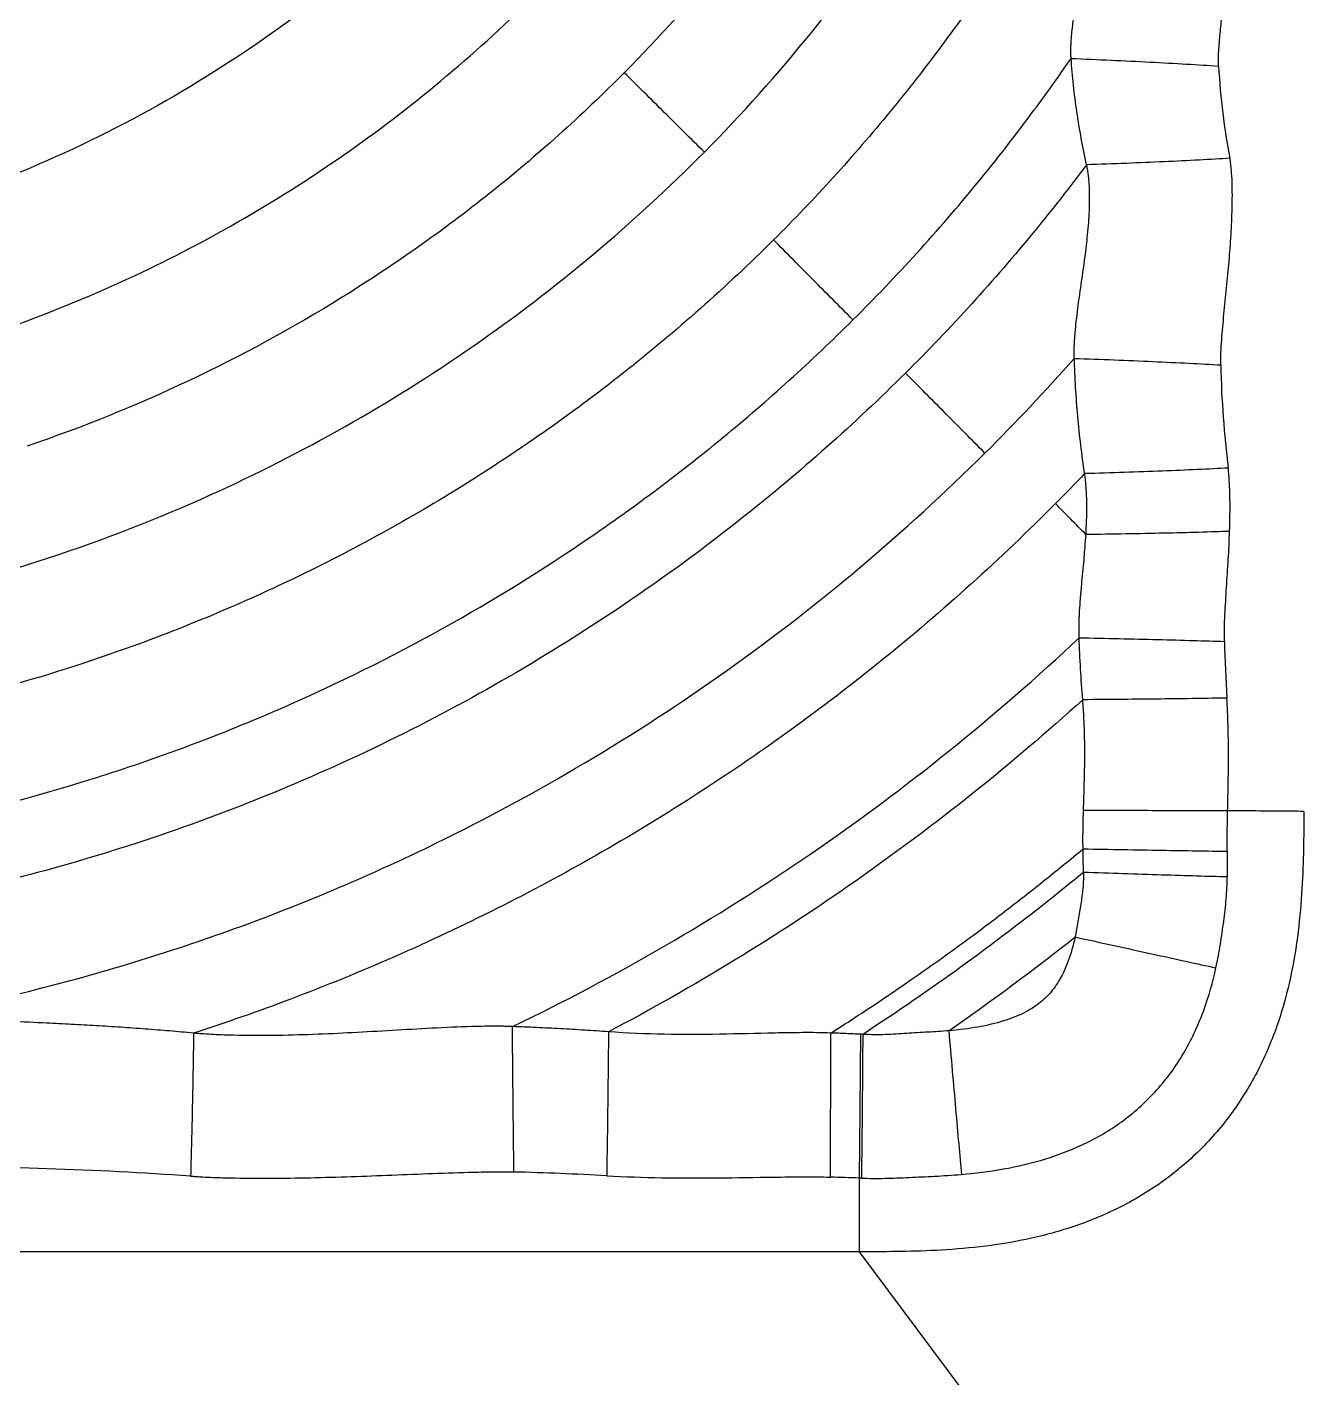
# Model space of a CAD drawing. Extents: x -50 to 28, y -10 to 124.
# Drawn here: x -8.31 to -0.15, y 25.78 to 34.41 of the extents above; entities that cross this region are included whole.
import ezdxf

# ---------------------------------------------------------------- set-up
doc = ezdxf.new("R2010")
doc.units = 0
doc.header["$MEASUREMENT"] = 0
doc.layers.add('GEOMETRY', color=2, linetype='Continuous', lineweight=25)

# ---------------------------------------------------------------- blocks, each defined once
blk = doc.blocks.new('2026 EXCURSION-ENTICE')
at = {"layer": 'GEOMETRY'}
for p, q in [((8.4882, -52.3446), (0.9351, -52.3446)), ((9.5932, -53.8263), (8.4882, -52.3446))]:
    blk.add_line(p, q, dxfattribs=at)
for points, knots in [([(36.859, -38.9849), (36.859, -39.1601), (36.8591, -39.5103), (36.8593, -40.039), (36.8594, -40.5966), (36.8592, -41.3762), (36.8582, -42.3506), (36.8546, -43.9082), (36.8459, -45.8228), (36.8211, -48.9716), (36.7687, -52.8028), (36.6782, -56.6739), (36.5793, -59.6826), (36.498, -61.6773), (36.4198, -63.3015), (36.3532, -64.5225), (36.2863, -65.6052), (36.2128, -66.6603), (36.1256, -67.7452), (36.0353, -68.704), (35.9702, -69.3147), (35.938, -69.6017), (35.9245, -69.72), (35.9134, -69.8153), (35.9044, -69.8922), (35.8957, -69.9652), (35.8668, -70.2043), (35.7959, -70.6027), (35.6624, -71.0661), (35.5275, -71.4268), (35.4124, -71.6919), (35.2839, -71.9507), (35.0948, -72.2862), (34.8262, -72.6867), (34.4561, -73.1312), (34.0419, -73.5351), (33.5881, -73.894), (33.0997, -74.204), (32.5818, -74.4619), (32.1302, -74.6311), (31.7601, -74.7379), (31.5256, -74.7926), (31.3365, -74.829), (31.2181, -74.8487), (31.1227, -74.8626), (31.0568, -74.8714), (30.9851, -74.8801), (30.8422, -74.897), (30.6224, -74.9225), (30.2429, -74.9647), (29.7647, -75.0147), (29.1928, -75.0698), (28.6148, -75.1212), (27.8626, -75.1829), (26.8993, -75.2532), (25.7598, -75.3251), (24.5917, -75.3901), (22.8776, -75.4755), (20.5076, -75.5731), (17.4277, -75.6693), (14.5384, -75.7352), (11.889, -75.7797), (10.0384, -75.8028), (8.5327, -75.8173), (7.4415, -75.826), (6.2733, -75.8332), (4.7452, -75.8399), (3.2084, -75.8437), (1.6666, -75.8458), (0.4924, -75.8466), (-0.6922, -75.8465), (-1.8657, -75.8457), (-3.0039, -75.844), (-3.7508, -75.8421), (-4.1184, -75.8412)], [0, 0, 0, 0, 0.007135, 0.014269, 0.02154, 0.029849, 0.046032, 0.061236, 0.093305, 0.124037, 0.189519, 0.249403, 0.281787, 0.312156, 0.330735, 0.348033, 0.361973, 0.37493, 0.391119, 0.406315, 0.414161, 0.41614, 0.418084, 0.419011, 0.420045, 0.421239, 0.422007, 0.429856, 0.437694, 0.441616, 0.445539, 0.449461, 0.453383, 0.461225, 0.469067, 0.476909, 0.484751, 0.492594, 0.500437, 0.50828, 0.512202, 0.516124, 0.518085, 0.520047, 0.521015, 0.52201, 0.522757, 0.523955, 0.527873, 0.531772, 0.53951, 0.547462, 0.55518, 0.563151, 0.578208, 0.59453, 0.609664, 0.62587, 0.664452, 0.706296, 0.751407, 0.782189, 0.814248, 0.826805, 0.843537, 0.858702, 0.8744, 0.905792, 0.921312, 0.937214, 0.953632, 0.969569, 0.985025, 1, 1, 1, 1]), ([(-4.1178, -75.6249), (-3.9253, -75.6254), (-3.7327, -75.6259), (-3.3474, -75.6268), (-3.1547, -75.6272), (-2.7691, -75.6279), (-2.5763, -75.6282), (-2.1908, -75.6288), (-1.9982, -75.629), (-1.0354, -75.6301), (-0.2652, -75.6303), (0.6975, -75.6301), (0.8901, -75.63), (1.2752, -75.6297), (1.4677, -75.6296), (1.853, -75.6292), (2.0459, -75.629), (2.4322, -75.6284), (2.6255, -75.6281), (3.0115, -75.6274), (3.2041, -75.6271), (3.5891, -75.6262), (3.7817, -75.6258), (4.3593, -75.6243), (4.7442, -75.6231), (5.3224, -75.6209), (5.5151, -75.6201), (5.9002, -75.6184), (6.0927, -75.6175), (6.4777, -75.6154), (6.6703, -75.6143), (6.959, -75.6126), (7.0553, -75.6119), (7.1756, -75.6111), (7.1998, -75.611), (7.2466, -75.6107), (7.2692, -75.6105), (7.3117, -75.6102), (7.3316, -75.6101), (7.3686, -75.6098), (7.3856, -75.6097), (7.4334, -75.6094), (7.4606, -75.6092), (7.5148, -75.6088), (7.542, -75.6086), (7.59, -75.6082), (7.6071, -75.6081), (7.6442, -75.6078), (7.6641, -75.6077), (7.7068, -75.6074), (7.7294, -75.6072), (7.7764, -75.6068), (7.8006, -75.6067), (8.0172, -75.605), (8.2097, -75.6034), (8.7872, -75.5985), (9.1723, -75.5948), (10.3279, -75.5828), (11.0987, -75.5732), (12.6407, -75.5507), (13.4118, -75.5378), (14.9534, -75.5081), (15.7237, -75.4914), (17.2635, -75.4535), (18.033, -75.4324), (19.5719, -75.385), (20.3412, -75.3587), (21.495, -75.3146), (21.8796, -75.2991), (22.6482, -75.2664), (23.032, -75.2492), (23.6077, -75.222), (23.7997, -75.2127), (24.1837, -75.1936), (24.3759, -75.1837), (24.664, -75.1686), (24.7596, -75.1635), (24.9504, -75.1531), (25.0459, -75.1479), (25.2378, -75.1372), (25.3339, -75.1318), (25.5259, -75.1208), (25.6219, -75.1152), (26.4857, -75.064), (27.2529, -75.0129), (28.4019, -74.9222), (28.7847, -74.8896), (29.3583, -74.8365), (29.5494, -74.8181), (29.836, -74.7893), (29.9792, -74.7747), (30.1462, -74.757), (30.2297, -74.7481), (30.2655, -74.7442), (30.2894, -74.7416), (30.3014, -74.7403), (30.325, -74.7377), (30.3361, -74.7365), (30.3529, -74.7347), (30.3643, -74.7334), (30.3762, -74.7321), (30.406, -74.7288), (30.4299, -74.7262), (30.5017, -74.7182), (30.5493, -74.7129), (30.6447, -74.7021), (30.6923, -74.6966), (30.7878, -74.6855), (30.8355, -74.68), (30.8951, -74.6729), (30.9071, -74.6715), (30.9305, -74.6687), (30.942, -74.6674), (30.9652, -74.6646), (30.977, -74.6632), (31.0004, -74.6604), (31.012, -74.6589), (31.0467, -74.6545), (31.0696, -74.6515), (31.1154, -74.6451), (31.1383, -74.6418), (31.2528, -74.6243), (31.3439, -74.6079), (31.6159, -74.5518), (31.7952, -74.5051), (32.1482, -74.3933), (32.3218, -74.3283), (32.831, -74.1068), (33.1553, -73.9238), (33.759, -73.4952), (34.0386, -73.2495), (34.5412, -72.7058), (34.7642, -72.4078), (35.1442, -71.7724), (35.3012, -71.4349), (35.4822, -70.9098), (35.5334, -70.7317), (35.5963, -70.4612), (35.615, -70.3706), (35.6394, -70.2339), (35.6469, -70.1882), (35.6574, -70.1193), (35.6607, -70.0965), (35.6671, -70.0507), (35.6701, -70.0278), (35.6759, -69.9815), (35.6787, -69.9581), (35.6844, -69.9107), (35.6872, -69.8868), (35.6956, -69.8152), (35.7012, -69.7676), (35.7177, -69.6246), (35.7285, -69.5293), (35.7603, -69.2431), (35.7807, -69.0523), (35.8784, -68.0973), (35.944, -67.3315), (36.0296, -66.1816), (36.056, -65.7981), (36.1053, -65.0309), (36.1283, -64.647), (36.1934, -63.4948), (36.2318, -62.7256), (36.3016, -61.1874), (36.3328, -60.4185), (36.3893, -58.88), (36.4145, -58.1107), (36.4599, -56.5735), (36.4801, -55.8054), (36.5162, -54.2697), (36.5321, -53.5018), (36.5603, -51.965), (36.5725, -51.1959), (36.5884, -50.0413), (36.5933, -49.6563), (36.6023, -48.8865), (36.6064, -48.5015), (36.6139, -47.7315), (36.6173, -47.3466), (36.6234, -46.5761), (36.6261, -46.1905), (36.6308, -45.4198), (36.6329, -45.0349), (36.6364, -44.2646), (36.6379, -43.879), (36.6402, -43.1081), (36.6411, -42.7231), (36.6424, -41.953), (36.6427, -41.5679), (36.643, -40.9903), (36.643, -40.7977), (36.6431, -40.5089), (36.6431, -40.4126), (36.643, -40.2682), (36.643, -40.22), (36.643, -40.1479), (36.643, -40.1242), (36.643, -40.0785), (36.643, -40.0566), (36.643, -40.0149), (36.643, -39.9951), (36.643, -39.9572), (36.643, -39.9391), (36.643, -39.886), (36.643, -39.8521), (36.6429, -39.7974), (36.6429, -39.7784), (36.6429, -39.7387), (36.6429, -39.7178), (36.6429, -39.6739), (36.6429, -39.6509), (36.6429, -39.6037), (36.6429, -39.5795), (36.6428, -39.5073), (36.6428, -39.4594), (36.6428, -39.3644), (36.6428, -39.3173), (36.6428, -39.2232), (36.6428, -39.176), (36.6428, -39.081), (36.6427, -39.0331), (36.6427, -38.9849)], [0, 0, 0, 0, 0.007812, 0.007812, 0.015625, 0.015625, 0.023437, 0.023437, 0.03125, 0.03125, 0.0625, 0.0625, 0.070312, 0.070312, 0.078125, 0.078125, 0.085937, 0.085937, 0.09375, 0.09375, 0.101562, 0.101562, 0.109375, 0.109375, 0.125, 0.125, 0.132812, 0.132812, 0.140625, 0.140625, 0.148437, 0.148437, 0.152344, 0.152344, 0.15332, 0.15332, 0.154297, 0.154297, 0.155273, 0.155273, 0.15625, 0.15625, 0.158203, 0.158203, 0.160156, 0.160156, 0.161133, 0.161133, 0.162109, 0.162109, 0.163086, 0.163086, 0.164062, 0.164062, 0.171875, 0.171875, 0.1875, 0.1875, 0.21875, 0.21875, 0.25, 0.25, 0.28125, 0.28125, 0.3125, 0.3125, 0.34375, 0.34375, 0.359375, 0.359375, 0.375, 0.375, 0.382812, 0.382812, 0.390625, 0.390625, 0.394531, 0.394531, 0.398437, 0.398437, 0.402344, 0.402344, 0.40625, 0.40625, 0.4375, 0.4375, 0.453125, 0.453125, 0.460937, 0.460937, 0.464844, 0.466797, 0.467773, 0.468262, 0.468262, 0.46875, 0.46875, 0.469238, 0.469238, 0.469482, 0.469727, 0.469727, 0.470703, 0.470703, 0.472656, 0.472656, 0.474609, 0.474609, 0.476562, 0.476562, 0.477051, 0.477051, 0.477539, 0.477539, 0.478027, 0.478027, 0.478516, 0.478516, 0.479492, 0.479492, 0.480469, 0.480469, 0.484375, 0.484375, 0.492187, 0.492187, 0.5, 0.5, 0.515625, 0.515625, 0.53125, 0.53125, 0.546875, 0.546875, 0.5625, 0.5625, 0.570312, 0.570312, 0.574219, 0.574219, 0.576172, 0.576172, 0.577148, 0.577148, 0.578125, 0.578125, 0.579102, 0.579102, 0.580078, 0.580078, 0.582031, 0.582031, 0.585937, 0.585937, 0.59375, 0.59375, 0.625, 0.625, 0.640625, 0.640625, 0.65625, 0.65625, 0.6875, 0.6875, 0.71875, 0.71875, 0.75, 0.75, 0.78125, 0.78125, 0.8125, 0.8125, 0.84375, 0.84375, 0.859375, 0.859375, 0.875, 0.875, 0.890625, 0.890625, 0.90625, 0.90625, 0.921875, 0.921875, 0.9375, 0.9375, 0.953125, 0.953125, 0.96875, 0.96875, 0.976562, 0.976562, 0.980469, 0.980469, 0.982422, 0.982422, 0.983398, 0.983398, 0.984375, 0.984375, 0.985352, 0.985352, 0.986328, 0.986328, 0.988281, 0.988281, 0.989258, 0.989258, 0.990234, 0.990234, 0.991211, 0.991211, 0.992187, 0.992187, 0.994141, 0.994141, 0.996094, 0.996094, 0.998047, 0.998047, 1, 1, 1, 1]), ([(0, -75.5402), (0.1792, -75.5402), (0.448, -75.5402), (0.7393, -75.5401), (0.8625, -75.54), (0.8961, -75.54), (0.9185, -75.54), (0.9296, -75.54), (0.9525, -75.54), (0.9644, -75.54), (0.9894, -75.54), (1.0026, -75.5399), (1.0433, -75.5399), (1.072, -75.5399), (1.1119, -75.5399), (1.1247, -75.5399), (1.149, -75.5399), (1.1606, -75.5398), (1.1943, -75.5398), (1.2166, -75.5398), (1.2838, -75.5398), (1.3286, -75.5397), (1.463, -75.5396), (1.5525, -75.5395), (1.8211, -75.5393), (2.0001, -75.5391), (2.5378, -75.5383), (2.8965, -75.5377), (3.4341, -75.5366), (3.6135, -75.5362), (3.9727, -75.5353), (4.1525, -75.5349), (4.5118, -75.5338), (4.6913, -75.5332), (5.0498, -75.532), (5.229, -75.5313), (5.5882, -75.5299), (5.7681, -75.5291), (6.1277, -75.5273), (6.3074, -75.5264), (6.666, -75.5244), (6.8452, -75.5233), (7.0469, -75.522), (7.0693, -75.5219), (7.1141, -75.5216), (7.1363, -75.5214), (7.2021, -75.521), (7.2446, -75.5207), (7.3082, -75.5203), (7.3294, -75.5201), (7.3724, -75.5198), (7.3942, -75.5197), (7.4384, -75.5194), (7.4608, -75.5192), (7.5056, -75.5189), (7.8865, -75.5162), (8.2674, -75.5131), (9.3431, -75.5035), (10.0607, -75.4958), (11.4966, -75.4778), (12.215, -75.4674), (13.6516, -75.4435), (14.3698, -75.4299), (15.8054, -75.3994), (16.5228, -75.3824), (17.4189, -75.3587), (17.5982, -75.3538), (17.867, -75.3463), (17.9566, -75.3438), (18.091, -75.3399), (18.1358, -75.3386), (18.2247, -75.336), (18.2689, -75.3347), (18.357, -75.3322), (18.401, -75.3308), (18.4894, -75.3282), (18.5339, -75.3269), (18.6233, -75.3242), (18.6681, -75.3228), (18.7577, -75.3201), (18.9817, -75.3132), (19.2057, -75.3061), (20.1017, -75.2769), (20.8184, -75.2512), (22.2516, -75.1942), (22.9682, -75.1629), (24.0427, -75.1108), (24.4008, -75.0926), (25.1172, -75.0542), (25.4754, -75.034), (26.5497, -74.9695), (27.2658, -74.9214), (28.697, -74.8089), (29.4122, -74.7445), (30.1489, -74.6662), (30.1712, -74.6639), (30.2159, -74.6591), (30.2384, -74.6566), (30.2834, -74.6518), (30.3057, -74.6493), (30.3503, -74.6445), (30.3727, -74.642), (30.4173, -74.6371), (30.4396, -74.6346), (30.4844, -74.6296), (30.507, -74.6271), (30.5522, -74.622), (30.5749, -74.6194), (30.6199, -74.6143), (30.6423, -74.6118), (30.7092, -74.6041), (30.7541, -74.5989), (30.8098, -74.5924), (30.8211, -74.5911), (30.843, -74.5885), (30.8535, -74.5873), (30.8747, -74.5848), (30.8856, -74.5835), (30.9078, -74.5808), (30.919, -74.5795), (30.9413, -74.5769), (30.9525, -74.5756), (30.9694, -74.5735), (30.9751, -74.5728), (30.9863, -74.5715), (30.9917, -74.5708), (31.0025, -74.5695), (31.0079, -74.5688), (31.0192, -74.5673), (31.0249, -74.5666), (31.042, -74.5644), (31.0534, -74.5629), (31.1105, -74.5551), (31.1562, -74.5482), (31.3833, -74.5111), (31.5635, -74.4719), (31.9187, -74.3749), (32.0938, -74.3171), (32.6087, -74.1167), (32.9379, -73.947), (33.5537, -73.5428), (33.8403, -73.3084), (34.3585, -72.7849), (34.5901, -72.4959), (34.988, -71.876), (35.1543, -71.5451), (35.3495, -71.0283), (35.4055, -70.8527), (35.4639, -70.63), (35.475, -70.5853), (35.4961, -70.4956), (35.506, -70.4506), (35.5246, -70.3607), (35.5333, -70.3158), (35.5495, -70.2257), (35.5571, -70.1805), (35.571, -70.0895), (35.5774, -70.0435), (35.5889, -69.9527), (35.5941, -69.908), (35.6099, -69.7744), (35.6203, -69.6851), (35.6355, -69.5513), (35.6405, -69.5067), (35.6505, -69.4173), (35.6555, -69.3724), (35.6701, -69.2385), (35.6797, -69.1493), (35.7644, -68.3456), (35.8284, -67.6302), (35.9122, -66.5566), (35.9381, -66.1986), (35.9867, -65.4821), (36.0093, -65.1241), (36.0521, -64.4078), (36.0722, -64.0494), (36.1104, -63.3324), (36.1286, -62.9738), (36.1631, -62.2567), (36.1796, -61.8983), (36.2031, -61.3607), (36.2107, -61.1816), (36.2219, -60.9129), (36.2255, -60.8233), (36.2328, -60.6445), (36.2364, -60.5551), (36.247, -60.2868), (36.2539, -60.1076), (36.2674, -59.7492), (36.274, -59.5701), (36.2932, -59.0326), (36.3054, -58.6743), (36.3403, -57.5997), (36.3611, -56.8835), (36.4178, -54.7343), (36.4476, -53.3003), (36.4832, -51.1495), (36.4935, -50.4326), (36.5069, -49.3572), (36.5111, -48.9987), (36.5187, -48.2819), (36.5222, -47.9237), (36.5285, -47.2071), (36.5314, -46.8486), (36.5365, -46.1316), (36.5388, -45.7732), (36.5448, -44.6977), (36.5478, -43.9808), (36.5517, -42.5469), (36.5527, -41.8297), (36.5531, -40.9333), (36.5531, -40.754), (36.5531, -40.4852), (36.5531, -40.3956), (36.5531, -40.2611), (36.5531, -40.1939), (36.5531, -40.1155), (36.5531, -40.0819), (36.5531, -40.0595), (36.553, -40.0483), (36.553, -40.026), (36.553, -40.0151), (36.553, -39.9938), (36.553, -39.9835), (36.553, -39.9533), (36.553, -39.9343), (36.553, -39.8962), (36.553, -39.877), (36.553, -39.8462), (36.553, -39.8356), (36.553, -39.8139), (36.553, -39.8028), (36.553, -39.7021), (36.5529, -39.6121), (36.5528, -39.3433), (36.5528, -39.1641), (36.5528, -38.9849)], [0, 0, 0, 0, 0.007812, 0.011719, 0.012695, 0.013184, 0.013184, 0.013672, 0.013672, 0.01416, 0.01416, 0.014648, 0.014648, 0.015625, 0.015625, 0.016113, 0.016113, 0.016602, 0.016602, 0.017578, 0.017578, 0.019531, 0.019531, 0.023437, 0.023437, 0.03125, 0.03125, 0.046875, 0.046875, 0.054687, 0.054687, 0.0625, 0.0625, 0.070312, 0.070312, 0.078125, 0.078125, 0.085937, 0.085937, 0.09375, 0.09375, 0.101562, 0.101562, 0.102539, 0.102539, 0.103516, 0.103516, 0.105469, 0.105469, 0.106445, 0.106445, 0.107422, 0.107422, 0.108398, 0.108398, 0.109375, 0.125, 0.125, 0.15625, 0.15625, 0.1875, 0.1875, 0.21875, 0.21875, 0.25, 0.25, 0.257812, 0.257812, 0.261719, 0.261719, 0.263672, 0.263672, 0.265625, 0.265625, 0.267578, 0.267578, 0.269531, 0.269531, 0.271484, 0.271484, 0.273437, 0.28125, 0.28125, 0.3125, 0.3125, 0.34375, 0.34375, 0.359375, 0.359375, 0.375, 0.375, 0.40625, 0.40625, 0.4375, 0.4375, 0.438477, 0.438477, 0.439453, 0.439453, 0.44043, 0.44043, 0.441406, 0.441406, 0.442383, 0.442383, 0.443359, 0.443359, 0.444336, 0.444336, 0.445312, 0.445312, 0.447266, 0.447266, 0.447754, 0.447754, 0.448242, 0.448242, 0.44873, 0.44873, 0.449219, 0.449219, 0.449707, 0.449707, 0.449951, 0.449951, 0.450195, 0.450195, 0.450439, 0.450439, 0.450684, 0.450684, 0.451172, 0.451172, 0.453125, 0.453125, 0.460937, 0.460937, 0.46875, 0.46875, 0.484375, 0.484375, 0.5, 0.5, 0.515625, 0.515625, 0.53125, 0.53125, 0.539062, 0.539062, 0.541016, 0.541016, 0.542969, 0.542969, 0.544922, 0.544922, 0.546875, 0.546875, 0.548828, 0.548828, 0.550781, 0.550781, 0.554687, 0.554687, 0.556641, 0.556641, 0.558594, 0.558594, 0.5625, 0.5625, 0.59375, 0.59375, 0.609375, 0.609375, 0.625, 0.625, 0.640625, 0.640625, 0.65625, 0.65625, 0.671875, 0.671875, 0.679687, 0.679687, 0.683594, 0.683594, 0.6875, 0.6875, 0.695312, 0.695312, 0.703125, 0.703125, 0.71875, 0.71875, 0.75, 0.75, 0.8125, 0.8125, 0.84375, 0.84375, 0.859375, 0.859375, 0.875, 0.875, 0.890625, 0.890625, 0.90625, 0.90625, 0.9375, 0.9375, 0.96875, 0.96875, 0.976562, 0.976562, 0.980469, 0.980469, 0.982422, 0.983398, 0.983887, 0.983887, 0.984375, 0.984375, 0.984863, 0.984863, 0.985352, 0.985352, 0.986328, 0.986328, 0.987305, 0.987305, 0.987793, 0.987793, 0.988281, 0.988281, 0.992187, 0.992187, 1, 1, 1, 1]), ([(0, -75.3987), (0.2546, -75.3986), (0.7583, -75.3986), (1.5055, -75.3981), (2.2358, -75.3973), (2.9494, -75.3961), (3.6462, -75.3946), (4.4807, -75.3924), (5.4254, -75.3892), (6.8564, -75.3824), (9.4051, -75.3639), (12.9887, -75.3192), (16.5955, -75.2428), (19.4037, -75.1604), (21.1985, -75.0958), (22.6093, -75.0369), (23.6958, -74.9868), (24.764, -74.9324), (25.851, -74.8709), (26.9115, -74.8032), (27.994, -74.7242), (29.052, -74.6347), (29.9445, -74.547), (30.5115, -74.4845), (30.7787, -74.4535), (30.9111, -74.438), (31.0462, -74.4216), (31.2232, -74.395), (31.4433, -74.3531), (31.7915, -74.2678), (32.2175, -74.1271), (32.7083, -73.9058), (33.1733, -73.6344), (33.6073, -73.3159), (34.0055, -72.9536), (34.3637, -72.5517), (34.6778, -72.1145), (34.9445, -71.6469), (35.1247, -71.236), (35.2426, -70.8974), (35.3175, -70.6395), (35.3788, -70.378), (35.4145, -70.1802), (35.4339, -70.0473), (35.4422, -69.9853), (35.4503, -69.9183), (35.4611, -69.8273), (35.4747, -69.7114), (35.4951, -69.5337), (35.5197, -69.313), (35.5761, -68.7886), (35.6544, -67.9854), (35.7444, -66.9138), (35.8228, -65.8309), (35.8899, -64.7694), (35.9503, -63.6952), (36.0045, -62.6262), (36.0543, -61.5398), (36.113, -60.128), (36.1772, -58.3323), (36.2593, -55.5246), (36.335, -51.9217), (36.3793, -48.3521), (36.4003, -45.4277), (36.4092, -43.2772), (36.4116, -41.4711), (36.4116, -40.2241), (36.4113, -39.5149), (36.4113, -39.1642), (36.4112, -38.9849)], [0, 0, 0, 0, 0.011101, 0.021959, 0.032572, 0.042941, 0.053066, 0.062947, 0.079322, 0.094251, 0.125331, 0.190435, 0.250486, 0.282601, 0.312909, 0.328779, 0.344158, 0.360326, 0.375407, 0.391619, 0.406655, 0.422722, 0.437903, 0.445751, 0.447588, 0.449629, 0.451566, 0.453521, 0.457428, 0.461331, 0.46914, 0.47695, 0.484759, 0.492568, 0.500376, 0.508185, 0.515994, 0.523803, 0.531611, 0.535517, 0.539423, 0.543317, 0.547218, 0.548183, 0.549172, 0.549945, 0.551125, 0.553168, 0.555032, 0.55892, 0.562849, 0.578024, 0.5941, 0.609728, 0.625356, 0.640468, 0.65663, 0.672021, 0.68788, 0.71823, 0.75035, 0.810334, 0.87533, 0.905972, 0.937827, 0.969083, 0.984709, 0.992188, 1, 1, 1, 1]), ([(5.7938, -43.6577), (5.557, -43.8954), (5.3055, -44.1185), (4.7771, -44.5321), (4.5002, -44.7226), (4.2126, -44.8954)], [0, 0, 0, 0, 0.5, 0.5, 1, 1, 1, 1]), ([(3.8584, -46.1038), (4.3354, -45.8799), (4.7929, -45.6143), (5.655, -45.0079), (6.0595, -44.667), (6.4315, -44.2937)], [0, 0, 0, 0, 0.5, 0.5, 1, 1, 1, 1]), ([(9.8409, -44.7164), (9.8406, -44.7116), (9.84, -44.7018), (9.8395, -44.6866), (9.8393, -44.6708), (9.8395, -44.6544), (9.84, -44.6372), (9.8408, -44.6194), (9.8425, -44.59), (9.8462, -44.5474), (9.8541, -44.4784), (9.867, -44.3881), (9.8784, -44.3171), (9.8847, -44.2785)], [0, 0, 0, 0, 0.032863, 0.067205, 0.103045, 0.140396, 0.179275, 0.21969, 0.261653, 0.37968, 0.51083, 0.73389, 1, 1, 1, 1]), ([(10.7837, -44.7654), (10.7836, -44.7643), (10.7835, -44.7631), (10.7834, -44.7607), (10.7834, -44.7595), (10.7832, -44.756), (10.7832, -44.7538), (10.783, -44.7471), (10.7829, -44.7426), (10.7827, -44.729), (10.7828, -44.7199), (10.7834, -44.6923), (10.7843, -44.6737), (10.7878, -44.6178), (10.7911, -44.5804), (10.7988, -44.5049), (10.8031, -44.4667), (10.812, -44.3901), (10.8166, -44.3517), (10.8212, -44.3133)], [0, 0, 0, 0, 0.007812, 0.007812, 0.015625, 0.015625, 0.03125, 0.03125, 0.0625, 0.0625, 0.125, 0.125, 0.25, 0.25, 0.5, 0.5, 0.75, 0.75, 1, 1, 1, 1]), ([(9.9402, -45.3959), (9.9155, -45.2849), (9.8946, -45.1723), (9.8614, -44.9453), (9.8491, -44.8309), (9.8409, -44.7164)], [0, 0, 0, 0, 0.5, 0.5, 1, 1, 1, 1]), ([(9.841, -44.7164), (9.9262, -44.7198), (10.0118, -44.7235), (10.1806, -44.7313), (10.2639, -44.7353), (10.4249, -44.7437), (10.5027, -44.748), (10.65, -44.7567), (10.7195, -44.761), (10.7836, -44.7654)], [0, 0, 0, 0, 0.25, 0.25, 0.5, 0.5, 0.75, 0.75, 1, 1, 1, 1]), ([(6.9849, -44.8078), (6.7139, -45.0813), (6.4267, -45.3389), (5.8242, -45.8186), (5.5089, -46.0407), (5.1816, -46.2436)], [0, 0, 0, 0, 0.5, 0.5, 1, 1, 1, 1]), ([(7.4968, -45.3152), (7.454, -45.2728), (7.4113, -45.2304), (7.3259, -45.1458), (7.2832, -45.1035), (7.1979, -45.0189), (7.1552, -44.9766), (7.0701, -44.8922), (7.0276, -44.8501), (6.9849, -44.8078)], [0, 0, 0, 0, 0.25, 0.25, 0.5, 0.5, 0.75, 0.75, 1, 1, 1, 1]), ([(10.7836, -44.7654), (10.7892, -44.8679), (10.798, -44.9686), (10.8222, -45.1651), (10.8376, -45.2609), (10.8556, -45.3545)], [0, 0, 0, 0, 0.5, 0.5, 1, 1, 1, 1]), ([(4.2126, -44.8954), (3.9355, -45.0619), (3.6486, -45.2119), (3.0591, -45.477), (2.7565, -45.592), (2.4481, -45.6888)], [0, 0, 0, 0, 0.5, 0.5, 1, 1, 1, 1]), ([(4.3394, -47.5067), (4.9266, -47.2419), (5.4895, -46.9232), (6.5479, -46.1886), (7.0434, -45.7727), (7.4968, -45.3152)], [0, 0, 0, 0, 0.5, 0.5, 1, 1, 1, 1]), ([(9.8611, -46.6335), (9.8609, -46.6274), (9.8606, -46.615), (9.8605, -46.5961), (9.8608, -46.5766), (9.8613, -46.5564), (9.8622, -46.5355), (9.8634, -46.5139), (9.865, -46.4917), (9.8682, -46.4522), (9.8743, -46.3927), (9.8836, -46.3178), (9.8944, -46.2397), (9.9053, -46.1641), (9.9164, -46.0867), (9.9271, -46.0094), (9.9366, -45.9347), (9.9452, -45.8583), (9.952, -45.7857), (9.9573, -45.7084), (9.96, -45.6333), (9.9595, -45.5697), (9.9572, -45.5218), (9.9545, -45.4874), (9.9508, -45.4551), (9.9462, -45.4247), (9.9422, -45.4053), (9.9403, -45.3959)], [0, 0, 0, 0, 0.01465, 0.029833, 0.045553, 0.061813, 0.078618, 0.095969, 0.11387, 0.132322, 0.191286, 0.258043, 0.314332, 0.381208, 0.442129, 0.502768, 0.569193, 0.623684, 0.687843, 0.745079, 0.8104, 0.868955, 0.898295, 0.926037, 0.95221, 0.976851, 1, 1, 1, 1]), ([(10.8557, -45.3545), (10.7951, -45.3584), (10.729, -45.3624), (10.5881, -45.37), (10.5132, -45.3737), (10.3571, -45.3808), (10.276, -45.3841), (10.1101, -45.3904), (10.0253, -45.3933), (9.9402, -45.3959)], [0, 0, 0, 0, 0.25, 0.25, 0.5, 0.5, 0.75, 0.75, 1, 1, 1, 1]), ([(10.7977, -46.676), (10.7977, -46.6744), (10.7976, -46.6726), (10.7976, -46.669), (10.7976, -46.6671), (10.7975, -46.6622), (10.7975, -46.659), (10.7975, -46.6492), (10.7975, -46.6427), (10.7978, -46.6229), (10.7982, -46.6097), (10.7998, -46.5696), (10.8015, -46.5425), (10.8074, -46.4609), (10.8126, -46.406), (10.8235, -46.295), (10.8293, -46.239), (10.8404, -46.1266), (10.8458, -46.0702), (10.8554, -45.9572), (10.8597, -45.9005), (10.8665, -45.7874), (10.8691, -45.7309), (10.8718, -45.6188), (10.872, -45.5631), (10.8692, -45.4819), (10.8678, -45.4551), (10.8644, -45.4162), (10.863, -45.4034), (10.8598, -45.3784), (10.8579, -45.3663), (10.8557, -45.3545)], [0, 0, 0, 0, 0.003906, 0.003906, 0.007812, 0.007812, 0.015625, 0.015625, 0.03125, 0.03125, 0.0625, 0.0625, 0.125, 0.125, 0.25, 0.25, 0.375, 0.375, 0.5, 0.5, 0.625, 0.625, 0.75, 0.75, 0.875, 0.875, 0.9375, 0.9375, 0.96875, 0.96875, 1, 1, 1, 1]), ([(7.939, -45.8765), (7.6359, -46.1776), (7.3157, -46.4615), (6.645, -46.991), (6.2946, -47.2366), (5.9314, -47.4616)], [0, 0, 0, 0, 0.5, 0.5, 1, 1, 1, 1]), ([(8.4469, -46.3878), (8.4045, -46.3451), (8.3621, -46.3024), (8.2774, -46.2171), (8.235, -46.1745), (8.1504, -46.0893), (8.1081, -46.0467), (8.0236, -45.9616), (7.9813, -45.9191), (7.939, -45.8765)], [0, 0, 0, 0, 0.25, 0.25, 0.5, 0.5, 0.75, 0.75, 1, 1, 1, 1]), ([(0, -46.9644), (0.3321, -46.9644), (0.6642, -46.9462), (1.3244, -46.8734), (1.6525, -46.819), (2.3007, -46.6744), (2.6209, -46.5843), (3.2494, -46.3696), (3.5577, -46.2449), (3.8584, -46.1038)], [0, 0, 0, 0, 0.25, 0.25, 0.5, 0.5, 0.75, 0.75, 1, 1, 1, 1]), ([(5.1816, -46.2436), (4.8654, -46.4396), (4.5381, -46.6176), (3.8653, -46.9355), (3.52, -47.0754), (3.1678, -47.1952)], [0, 0, 0, 0, 0.5, 0.5, 1, 1, 1, 1]), ([(4.7505, -48.8886), (5.4374, -48.5921), (6.0964, -48.231), (7.026, -47.6022), (7.326, -47.378), (7.9038, -46.9026), (8.1815, -46.6514), (8.4469, -46.3878)], [0, 0, 0, 0, 0.5, 0.5, 0.75, 0.75, 1, 1, 1, 1]), ([(9.861, -46.6336), (9.9464, -46.6366), (10.032, -46.6398), (10.2005, -46.6465), (10.2834, -46.65), (10.4435, -46.6573), (10.5206, -46.661), (10.6663, -46.6685), (10.7348, -46.6722), (10.7977, -46.676)], [0, 0, 0, 0, 0.25, 0.25, 0.5, 0.5, 0.75, 0.75, 1, 1, 1, 1]), ([(9.9274, -47.3704), (9.9095, -47.2491), (9.8949, -47.1268), (9.8728, -46.8808), (9.8653, -46.7572), (9.8611, -46.6335)], [0, 0, 0, 0, 0.5, 0.5, 1, 1, 1, 1]), ([(10.7977, -46.676), (10.8, -46.7886), (10.8051, -46.8999), (10.8209, -47.1196), (10.8316, -47.2279), (10.8448, -47.3347)], [0, 0, 0, 0, 0.5, 0.5, 1, 1, 1, 1]), ([(8.7822, -46.728), (8.4553, -47.0526), (8.1104, -47.3591), (7.3888, -47.9321), (7.0121, -48.1985), (6.6218, -48.4433)], [0, 0, 0, 0, 0.5, 0.5, 1, 1, 1, 1]), ([(9.2901, -47.2394), (9.2477, -47.1967), (9.2053, -47.1541), (9.1207, -47.0688), (9.0783, -47.0262), (8.9937, -46.9409), (8.9514, -46.8983), (8.8668, -46.8132), (8.8245, -46.7706), (8.7822, -46.728)], [0, 0, 0, 0, 0.25, 0.25, 0.5, 0.5, 0.75, 0.75, 1, 1, 1, 1]), ([(5.7816, -49.7333), (6.4293, -49.4173), (7.0509, -49.048), (8.2257, -48.213), (8.7787, -47.7472), (9.2901, -47.2394)], [0, 0, 0, 0, 0.5, 0.5, 1, 1, 1, 1]), ([(10.8448, -47.3347), (10.7844, -47.3382), (10.7184, -47.3416), (10.5772, -47.3482), (10.5021, -47.3514), (10.3455, -47.3575), (10.2641, -47.3604), (10.0976, -47.3658), (10.0126, -47.3682), (9.9274, -47.3704)], [0, 0, 0, 0, 0.25, 0.25, 0.5, 0.5, 0.75, 0.75, 1, 1, 1, 1]), ([(9.9357, -47.7602), (9.9358, -47.7598), (9.9358, -47.7588), (9.936, -47.7568), (9.9362, -47.7534), (9.9366, -47.7465), (9.9373, -47.7328), (9.9387, -47.7052), (9.9403, -47.6651), (9.9414, -47.6174), (9.9415, -47.5708), (9.9407, -47.5266), (9.9388, -47.4846), (9.936, -47.4447), (9.9324, -47.4068), (9.929, -47.3823), (9.9274, -47.3704)], [0, 0, 0, 0, 0.00377, 0.00754, 0.015083, 0.030171, 0.060364, 0.120824, 0.242116, 0.368352, 0.487174, 0.600071, 0.707726, 0.81021, 0.907605, 1, 1, 1, 1]), ([(10.8538, -47.7397), (10.8562, -47.6697), (10.8573, -47.5999), (10.8558, -47.4974), (10.8547, -47.4636), (10.8512, -47.3976), (10.8486, -47.3653), (10.8448, -47.3347)], [0, 0, 0, 0, 0.5, 0.5, 0.75, 0.75, 1, 1, 1, 1]), ([(5.9314, -47.4616), (5.58, -47.6792), (5.2167, -47.8774), (4.4705, -48.2328), (4.0876, -48.3899), (3.6973, -48.5256)], [0, 0, 0, 0, 0.5, 0.5, 1, 1, 1, 1]), ([(0.0329, -48.44), (0.4028, -48.4388), (0.7727, -48.4182), (1.5082, -48.3383), (1.8739, -48.279), (2.5969, -48.1223), (2.9544, -48.0249), (3.657, -47.7932), (4.0022, -47.6588), (4.3394, -47.5067)], [0, 0, 0, 0, 0.25, 0.25, 0.5, 0.5, 0.75, 0.75, 1, 1, 1, 1]), ([(9.7409, -47.5621), (9.3904, -47.915), (9.0207, -48.2487), (8.2473, -48.8742), (7.8436, -49.1659), (7.4252, -49.4348)], [0, 0, 0, 0, 0.5, 0.5, 1, 1, 1, 1]), ([(9.9357, -47.7602), (9.9033, -47.7272), (9.8708, -47.6942), (9.8058, -47.6282), (9.7734, -47.5952), (9.7409, -47.5621)], [0, 0, 0, 0, 0.5, 0.5, 1, 1, 1, 1]), ([(10.8538, -47.7397), (10.7939, -47.7418), (10.7281, -47.7439), (10.5871, -47.7478), (10.512, -47.7497), (10.3551, -47.7532), (10.2734, -47.7548), (10.1064, -47.7578), (10.0212, -47.7591), (9.9357, -47.7602)], [0, 0, 0, 0, 0.25, 0.25, 0.5, 0.5, 0.75, 0.75, 1, 1, 1, 1]), ([(10.8209, -48.4429), (10.8202, -48.4155), (10.8204, -48.3875), (10.8217, -48.3308), (10.8228, -48.3021), (10.8269, -48.2154), (10.8307, -48.1568), (10.8383, -48.0387), (10.8422, -47.9791), (10.849, -47.8595), (10.8519, -47.7995), (10.8538, -47.7397)], [0, 0, 0, 0, 0.125, 0.125, 0.25, 0.25, 0.5, 0.5, 0.75, 0.75, 1, 1, 1, 1]), ([(9.8924, -48.4198), (9.8922, -48.4124), (9.8917, -48.3973), (9.8916, -48.3743), (9.8917, -48.3505), (9.8922, -48.3258), (9.893, -48.3002), (9.8941, -48.2738), (9.8964, -48.2305), (9.901, -48.1665), (9.9082, -48.0846), (9.916, -48.0012), (9.923, -47.9265), (9.9286, -47.861), (9.9327, -47.8075), (9.9348, -47.775), (9.9357, -47.7602)], [0, 0, 0, 0, 0.033514, 0.068304, 0.104377, 0.141739, 0.180396, 0.220351, 0.261607, 0.377035, 0.5117, 0.634639, 0.756772, 0.852037, 0.933092, 1, 1, 1, 1]), ([(6.6218, -48.4433), (6.1289, -48.7524), (5.6144, -49.0269), (4.552, -49.5015), (4.0042, -49.7015), (2.886, -50.0231), (2.3157, -50.1447), (1.1635, -50.3071), (0.5818, -50.3479), (0, -50.3479)], [0, 0, 0, 0, 0.25, 0.25, 0.5, 0.5, 0.75, 0.75, 1, 1, 1, 1]), ([(6.2705, -50.9051), (6.9327, -50.5862), (7.5705, -50.2167), (8.7825, -49.3851), (9.3567, -48.9229), (9.8924, -48.4198)], [0, 0, 0, 0, 0.5, 0.5, 1, 1, 1, 1]), ([(9.8924, -48.4198), (9.9779, -48.4215), (10.0634, -48.4233), (10.2315, -48.4271), (10.314, -48.429), (10.4728, -48.433), (10.549, -48.435), (10.6924, -48.439), (10.7596, -48.4409), (10.8209, -48.4429)], [0, 0, 0, 0, 0.25, 0.25, 0.5, 0.5, 0.75, 0.75, 1, 1, 1, 1]), ([(3.6973, -48.5256), (3.1042, -48.7316), (2.4939, -48.888), (1.2557, -49.097), (0.6278, -49.1496), (0, -49.1496)], [0, 0, 0, 0, 0.5, 0.5, 1, 1, 1, 1]), ([(9.9153, -48.8158), (9.4573, -49.2313), (8.9731, -49.6179), (7.9601, -50.3275), (7.4312, -50.6504), (6.8842, -50.9388)], [0, 0, 0, 0, 0.5, 0.5, 1, 1, 1, 1]), ([(9.9201, -49.5237), (9.9205, -49.5101), (9.9214, -49.481), (9.9233, -49.4228), (9.9264, -49.3201), (9.9288, -49.2025), (9.9281, -49.0854), (9.9262, -49.0059), (9.9232, -48.9367), (9.9198, -48.876), (9.9167, -48.8358), (9.9152, -48.8158)], [0, 0, 0, 0, 0.057396, 0.123538, 0.246508, 0.492712, 0.62152, 0.742588, 0.829207, 0.915005, 1, 1, 1, 1]), ([(10.8365, -48.8049), (10.7761, -48.8061), (10.7099, -48.8073), (10.5682, -48.8094), (10.4927, -48.8104), (10.3353, -48.8122), (10.2533, -48.8131), (10.0861, -48.8145), (10.0007, -48.8151), (9.9153, -48.8157)], [0, 0, 0, 0, 0.25, 0.25, 0.5, 0.5, 0.75, 0.75, 1, 1, 1, 1]), ([(10.8415, -49.5256), (10.8428, -49.4646), (10.8442, -49.4032), (10.8463, -49.2806), (10.8469, -49.2193), (10.8468, -49.0978), (10.846, -49.0376), (10.8435, -48.9488), (10.8425, -48.9195), (10.8399, -48.8616), (10.8383, -48.8331), (10.8365, -48.8049)], [0, 0, 0, 0, 0.25, 0.25, 0.5, 0.5, 0.75, 0.75, 0.875, 0.875, 1, 1, 1, 1]), ([(0, -49.8703), (0.407, -49.8703), (0.8141, -49.8495), (1.624, -49.7667), (2.0268, -49.7047), (2.8241, -49.5399), (3.2185, -49.4372), (3.9948, -49.1922), (4.3768, -49.05), (4.7505, -48.8886)], [0, 0, 0, 0, 0.25, 0.25, 0.5, 0.5, 0.75, 0.75, 1, 1, 1, 1]), ([(7.4252, -49.4348), (7.0201, -49.6952), (6.6013, -49.9343), (5.7408, -50.3672), (5.2992, -50.561), (4.8486, -50.7311)], [0, 0, 0, 0, 0.5, 0.5, 1, 1, 1, 1]), ([(11.3293, -49.5295), (11.3293, -49.5306), (11.3293, -49.5318), (11.3293, -49.5345), (11.3293, -49.5359), (11.3292, -49.5389), (11.3292, -49.5404), (11.3292, -49.5431), (11.3292, -49.5444), (11.3292, -49.5503), (11.3291, -49.5549), (11.329, -49.5691), (11.3289, -49.5786), (11.3286, -49.6072), (11.3284, -49.6265), (11.3277, -49.6851), (11.3271, -49.7251), (11.3244, -49.8478), (11.3215, -49.9333), (11.311, -50.1114), (11.3033, -50.2039), (11.2799, -50.3943), (11.2641, -50.4924), (11.2212, -50.6907), (11.194, -50.791), (11.1257, -50.9895), (11.0847, -51.0875), (10.9881, -51.2768), (10.9326, -51.3679), (10.8078, -51.5399), (10.7385, -51.6207), (10.5876, -51.77), (10.506, -51.8384), (10.3325, -51.9616), (10.2407, -52.0163), (10.0502, -52.1113), (9.9515, -52.1517), (9.7519, -52.2185), (9.651, -52.245), (9.4517, -52.2867), (9.3533, -52.3018), (9.162, -52.3238), (9.0692, -52.3308), (8.8906, -52.3401), (8.8048, -52.3423), (8.6409, -52.3446), (8.5627, -52.3446), (8.4882, -52.3446)], [0, 0, 0, 0, 0.000977, 0.000977, 0.001953, 0.001953, 0.00293, 0.00293, 0.003906, 0.003906, 0.007812, 0.007812, 0.015625, 0.015625, 0.03125, 0.03125, 0.0625, 0.0625, 0.125, 0.125, 0.1875, 0.1875, 0.25, 0.25, 0.3125, 0.3125, 0.375, 0.375, 0.4375, 0.4375, 0.5, 0.5, 0.5625, 0.5625, 0.625, 0.625, 0.6875, 0.6875, 0.75, 0.75, 0.8125, 0.8125, 0.875, 0.875, 0.9375, 0.9375, 1, 1, 1, 1]), ([(9.9174, -49.7689), (9.9172, -49.7593), (9.9169, -49.7397), (9.9168, -49.7095), (9.9169, -49.6778), (9.9174, -49.6369), (9.9184, -49.5854), (9.9195, -49.5449), (9.9201, -49.5237)], [0, 0, 0, 0, 0.116898, 0.239973, 0.369227, 0.504656, 0.74027, 1, 1, 1, 1]), ([(10.8415, -49.5256), (10.7816, -49.5256), (10.7156, -49.5256), (10.5741, -49.5255), (10.4986, -49.5253), (10.3409, -49.525), (10.2588, -49.5248), (10.0912, -49.5243), (10.0057, -49.524), (9.9201, -49.5237)], [0, 0, 0, 0, 0.25, 0.25, 0.5, 0.5, 0.75, 0.75, 1, 1, 1, 1]), ([(10.8387, -49.7844), (10.8387, -49.7831), (10.8387, -49.7816), (10.8387, -49.7785), (10.8386, -49.777), (10.8386, -49.7727), (10.8386, -49.7701), (10.8386, -49.7619), (10.8386, -49.7564), (10.8386, -49.7401), (10.8386, -49.7292), (10.8388, -49.6966), (10.839, -49.675), (10.8395, -49.632), (10.8399, -49.6105), (10.8404, -49.5786), (10.8407, -49.5654), (10.841, -49.5521), (10.8411, -49.5469), (10.8411, -49.5443), (10.8412, -49.5408), (10.8412, -49.5397), (10.8413, -49.5372), (10.8413, -49.5358), (10.8414, -49.5313), (10.8414, -49.5283), (10.8415, -49.5256)], [0, 0, 0, 0, 0.015625, 0.015625, 0.03125, 0.03125, 0.0625, 0.0625, 0.125, 0.125, 0.25, 0.25, 0.5, 0.5, 0.75, 0.75, 0.875, 0.90625, 0.90625, 0.9375, 0.9375, 0.953125, 0.953125, 0.96875, 0.96875, 1, 1, 1, 1]), ([(11.3293, -49.5295), (11.3177, -49.5294), (11.2983, -49.5292), (11.2446, -49.5288), (11.2103, -49.5285), (11.1275, -49.5279), (11.0791, -49.5275), (10.9695, -49.5266), (10.9083, -49.5261), (10.8415, -49.5256)], [0, 0, 0, 0, 0.25, 0.25, 0.5, 0.5, 0.75, 0.75, 1, 1, 1, 1]), ([(3.2393, -50.6645), (3.6775, -50.5534), (4.11, -50.4198), (4.9589, -50.1089), (5.3754, -49.9315), (5.7816, -49.7333)], [0, 0, 0, 0, 0.5, 0.5, 1, 1, 1, 1]), ([(8.6549, -50.7177), (8.6688, -50.7083), (8.7239, -50.671), (8.8471, -50.5864), (9.0503, -50.443), (9.2531, -50.294), (9.4291, -50.1601), (9.5534, -50.0636), (9.6762, -49.9662), (9.7976, -49.8682), (9.8775, -49.8019), (9.9173, -49.7689)], [0, 0, 0, 0, 0.031771, 0.126371, 0.283798, 0.504051, 0.604101, 0.703721, 0.802911, 0.901671, 1, 1, 1, 1]), ([(9.9173, -49.7689), (10.0029, -49.7705), (10.0884, -49.772), (10.2561, -49.775), (10.3382, -49.7764), (10.4958, -49.779), (10.5713, -49.7803), (10.7128, -49.7825), (10.7788, -49.7835), (10.8387, -49.7844)], [0, 0, 0, 0, 0.25, 0.25, 0.5, 0.5, 0.75, 0.75, 1, 1, 1, 1]), ([(9.9196, -49.9198), (9.9198, -49.9404), (9.9195, -49.9602), (9.9178, -49.9981), (9.9165, -50.0162), (9.9113, -50.069), (9.9061, -50.1018), (9.8981, -50.1512), (9.8954, -50.1677), (9.8901, -50.2009), (9.8875, -50.2177), (9.882, -50.2511), (9.8792, -50.2677), (9.8731, -50.3004), (9.8699, -50.3166), (9.8665, -50.3324)], [0, 0, 0, 0, 0.125, 0.125, 0.25, 0.25, 0.5, 0.5, 0.625, 0.625, 0.75, 0.75, 0.875, 0.875, 1, 1, 1, 1]), ([(10.8387, -49.9486), (10.7791, -49.9471), (10.7134, -49.9453), (10.5724, -49.9412), (10.4971, -49.939), (10.3398, -49.9341), (10.2579, -49.9314), (10.0905, -49.9259), (10.0051, -49.9229), (9.9196, -49.9199)], [0, 0, 0, 0, 0.25, 0.25, 0.5, 0.5, 0.75, 0.75, 1, 1, 1, 1]), ([(10.7667, -50.5298), (10.7723, -50.5042), (10.7775, -50.4786), (10.7868, -50.4281), (10.7911, -50.4031), (10.7991, -50.3535), (10.8028, -50.3289), (10.8098, -50.2802), (10.8132, -50.256), (10.8228, -50.1839), (10.8285, -50.1361), (10.8343, -50.0653), (10.8358, -50.0418), (10.8379, -49.9951), (10.8385, -49.9718), (10.8387, -49.9486)], [0, 0, 0, 0, 0.125, 0.125, 0.25, 0.25, 0.375, 0.375, 0.5, 0.5, 0.75, 0.75, 0.875, 0.875, 1, 1, 1, 1]), ([(9.8665, -50.3324), (9.8542, -50.3883), (9.8395, -50.4396), (9.8146, -50.5075), (9.8059, -50.5287), (9.7877, -50.5681), (9.7782, -50.5863), (9.7491, -50.6369), (9.7287, -50.6654), (9.6958, -50.7032), (9.6843, -50.7151), (9.6602, -50.7377), (9.6473, -50.7486), (9.6061, -50.7801), (9.5746, -50.7998), (9.5, -50.837), (9.4568, -50.8543), (9.3589, -50.8846), (9.3043, -50.8975), (9.1868, -50.9184), (9.1241, -50.9262), (9.0587, -50.932)], [0, 0, 0, 0, 0.125, 0.125, 0.1875, 0.1875, 0.25, 0.25, 0.375, 0.375, 0.4375, 0.4375, 0.5, 0.5, 0.625, 0.625, 0.75, 0.75, 0.875, 0.875, 1, 1, 1, 1]), ([(9.8664, -50.3324), (9.95, -50.3507), (10.0336, -50.3691), (10.1975, -50.405), (10.2778, -50.4226), (10.4319, -50.4564), (10.5057, -50.4725), (10.6439, -50.5028), (10.7083, -50.517), (10.7667, -50.5298)], [0, 0, 0, 0, 0.25, 0.25, 0.5, 0.5, 0.75, 0.75, 1, 1, 1, 1]), ([(9.1396, -51.8501), (9.2264, -51.8424), (9.3157, -51.8315), (9.497, -51.7994), (9.5891, -51.7781), (9.7715, -51.7216), (9.8618, -51.6864), (10.0345, -51.6004), (10.1169, -51.5497), (10.231, -51.4625), (10.2675, -51.4316), (10.3372, -51.3663), (10.3703, -51.332), (10.433, -51.2601), (10.4625, -51.2225), (10.5178, -51.1445), (10.5436, -51.1041), (10.6153, -50.9794), (10.6555, -50.8915), (10.7212, -50.712), (10.7468, -50.6205), (10.7667, -50.5298)], [0, 0, 0, 0, 0.125, 0.125, 0.25, 0.25, 0.375, 0.375, 0.5, 0.5, 0.5625, 0.5625, 0.625, 0.625, 0.6875, 0.6875, 0.75, 0.75, 0.875, 0.875, 1, 1, 1, 1]), ([(4.2325, -50.947), (4.2068, -50.9447), (4.1554, -50.94), (4.0781, -50.9333), (4.0007, -50.927), (3.923, -50.921), (3.8451, -50.9152), (3.767, -50.9098), (3.6887, -50.9046), (3.6102, -50.8997), (3.5314, -50.8951), (3.4525, -50.8908), (3.3733, -50.8867), (3.2448, -50.8804), (3.0663, -50.8729), (2.8368, -50.865), (2.6049, -50.8585), (2.4495, -50.8553), (2.3713, -50.8536)], [0, 0, 0, 0, 0.041504, 0.083105, 0.124803, 0.166601, 0.2085, 0.250501, 0.292607, 0.334818, 0.377135, 0.41956, 0.462095, 0.50474, 0.626582, 0.749735, 0.874206, 1, 1, 1, 1]), ([(4.2325, -50.947), (4.2312, -51.0322), (4.2298, -51.1171), (4.2268, -51.2832), (4.2252, -51.3644), (4.2219, -51.5203), (4.2202, -51.5951), (4.2167, -51.7355), (4.2149, -51.8012), (4.2131, -51.8612)], [0, 0, 0, 0, 0.25, 0.25, 0.5, 0.5, 0.75, 0.75, 1, 1, 1, 1]), ([(6.2705, -50.9051), (6.2594, -50.9046), (6.2486, -50.9043), (6.2267, -50.9037), (6.2158, -50.9035), (6.1831, -50.903), (6.1614, -50.9029), (6.0964, -50.9031), (6.0533, -50.9039), (5.9245, -50.9075), (5.8395, -50.9115), (5.6699, -50.9204), (5.5853, -50.9254), (5.4165, -50.9352), (5.3323, -50.94), (5.0796, -50.9531), (4.9113, -50.9601), (4.6578, -50.9633), (4.5731, -50.9632), (4.4462, -50.96), (4.4038, -50.9585), (4.34, -50.9551), (4.3187, -50.9538), (4.2867, -50.9516), (4.276, -50.9507), (4.26, -50.9494), (4.2547, -50.949), (4.2463, -50.9483), (4.2435, -50.948), (4.2379, -50.9475), (4.2352, -50.9473), (4.2325, -50.947)], [0, 0, 0, 0, 0.015625, 0.015625, 0.03125, 0.03125, 0.0625, 0.0625, 0.125, 0.125, 0.25, 0.25, 0.375, 0.375, 0.5, 0.5, 0.75, 0.75, 0.875, 0.875, 0.9375, 0.9375, 0.96875, 0.96875, 0.984375, 0.984375, 0.992187, 0.992187, 0.996094, 0.996094, 1, 1, 1, 1]), ([(6.28, -51.8347), (6.2791, -51.7733), (6.2782, -51.706), (6.2765, -51.5623), (6.2757, -51.4859), (6.2741, -51.3269), (6.2733, -51.2443), (6.2718, -51.0761), (6.2712, -50.9905), (6.2705, -50.905)], [0, 0, 0, 0, 0.25, 0.25, 0.5, 0.5, 0.75, 0.75, 1, 1, 1, 1]), ([(6.8842, -50.9388), (6.8588, -50.9369), (6.8079, -50.9333), (6.7315, -50.9283), (6.655, -50.9236), (6.5783, -50.9192), (6.5016, -50.9152), (6.4246, -50.9115), (6.3476, -50.9081), (6.2962, -50.9061), (6.2705, -50.9051)], [0, 0, 0, 0, 0.124404, 0.248968, 0.373699, 0.4986, 0.623676, 0.748932, 0.874372, 1, 1, 1, 1]), ([(6.8842, -50.9388), (6.8834, -51.0242), (6.8826, -51.1095), (6.8808, -51.2767), (6.8799, -51.3585), (6.8779, -51.5157), (6.8769, -51.5911), (6.8748, -51.7325), (6.8737, -51.7986), (6.8727, -51.8588)], [0, 0, 0, 0, 0.25, 0.25, 0.5, 0.5, 0.75, 0.75, 1, 1, 1, 1]), ([(8.3056, -50.9464), (8.2449, -50.9441), (8.1849, -50.9437), (8.0656, -50.9442), (8.0063, -50.9452), (7.8289, -50.9489), (7.7115, -50.9522), (7.4765, -50.956), (7.359, -50.9566), (7.1226, -50.9523), (7.0039, -50.9475), (6.8842, -50.9388)], [0, 0, 0, 0, 0.125, 0.125, 0.25, 0.25, 0.5, 0.5, 0.75, 0.75, 1, 1, 1, 1]), ([(8.3025, -51.8676), (8.3028, -51.8077), (8.3031, -51.7418), (8.3036, -51.6003), (8.3039, -51.5249), (8.3044, -51.3673), (8.3047, -51.2851), (8.3052, -51.1175), (8.3054, -51.032), (8.3056, -50.9465)], [0, 0, 0, 0, 0.25, 0.25, 0.5, 0.5, 0.75, 0.75, 1, 1, 1, 1]), ([(8.4966, -50.9544), (8.4648, -50.9529), (8.4011, -50.9501), (8.3375, -50.9476), (8.3056, -50.9464)], [0, 0, 0, 0, 0.500168, 1, 1, 1, 1]), ([(9.0587, -50.932), (9.0367, -50.9339), (9.0145, -50.9356), (8.9697, -50.9385), (8.9472, -50.9397), (8.9021, -50.9421), (8.8796, -50.9433), (8.8348, -50.946), (8.8125, -50.9475), (8.7456, -50.9521), (8.7008, -50.9553), (8.6311, -50.9572), (8.6075, -50.9574), (8.5592, -50.9569), (8.5345, -50.956), (8.5093, -50.9549)], [0, 0, 0, 0, 0.125, 0.125, 0.25, 0.25, 0.375, 0.375, 0.5, 0.5, 0.75, 0.75, 0.875, 0.875, 1, 1, 1, 1]), ([(9.0587, -50.932), (9.0662, -51.0172), (9.0737, -51.1025), (9.0885, -51.2696), (9.0957, -51.3515), (9.1095, -51.5086), (9.1161, -51.5839), (9.1286, -51.7248), (9.1343, -51.7905), (9.1396, -51.8501)], [0, 0, 0, 0, 0.25, 0.25, 0.5, 0.5, 0.75, 0.75, 1, 1, 1, 1]), ([(8.4882, -51.8733), (8.4889, -51.8138), (8.4897, -51.7481), (8.4913, -51.6072), (8.492, -51.5319), (8.4935, -51.3747), (8.4942, -51.2927), (8.4955, -51.1253), (8.4961, -51.0399), (8.4966, -50.9544)], [0, 0, 0, 0, 0.25, 0.25, 0.5, 0.5, 0.75, 0.75, 1, 1, 1, 1]), ([(8.5093, -50.9549), (8.5088, -51.0405), (8.5082, -51.1259), (8.5069, -51.2933), (8.5061, -51.3752), (8.5047, -51.5324), (8.5039, -51.6077), (8.5023, -51.7486), (8.5015, -51.8142), (8.5007, -51.8738)], [0, 0, 0, 0, 0.25, 0.25, 0.5, 0.5, 0.75, 0.75, 1, 1, 1, 1]), ([(4.2131, -51.8612), (3.9079, -51.8394), (3.6014, -51.8242), (2.9896, -51.8032), (2.6843, -51.7972), (2.3808, -51.7934)], [0, 0, 0, 0, 0.5, 0.5, 1, 1, 1, 1]), ([(4.2131, -51.8612), (4.2156, -51.8613), (4.2183, -51.8615), (4.2237, -51.8619), (4.2265, -51.8621), (4.2346, -51.8626), (4.2398, -51.863), (4.2554, -51.864), (4.2658, -51.8646), (4.2971, -51.8663), (4.3181, -51.8673), (4.3811, -51.87), (4.4232, -51.8713), (4.55, -51.8741), (4.6355, -51.8747), (4.893, -51.8737), (5.0661, -51.8695), (5.3265, -51.8609), (5.4134, -51.8576), (5.5874, -51.8507), (5.6745, -51.8471), (5.8484, -51.8404), (5.9351, -51.8374), (6.065, -51.8344), (6.1083, -51.8337), (6.1729, -51.8334), (6.1944, -51.8335), (6.2266, -51.8337), (6.2373, -51.8339), (6.2587, -51.8342), (6.2692, -51.8345), (6.28, -51.8347)], [0, 0, 0, 0, 0.003906, 0.003906, 0.007812, 0.007812, 0.015625, 0.015625, 0.03125, 0.03125, 0.0625, 0.0625, 0.125, 0.125, 0.25, 0.25, 0.5, 0.5, 0.625, 0.625, 0.75, 0.75, 0.875, 0.875, 0.9375, 0.9375, 0.96875, 0.96875, 0.984375, 0.984375, 1, 1, 1, 1]), ([(6.8727, -51.8588), (6.9876, -51.8652), (7.1049, -51.869), (7.3418, -51.873), (7.4615, -51.873), (7.702, -51.8711), (7.8227, -51.869), (8.0036, -51.8666), (8.0638, -51.8659), (8.1837, -51.8656), (8.2434, -51.8659), (8.3025, -51.8676)], [0, 0, 0, 0, 0.25, 0.25, 0.5, 0.5, 0.75, 0.75, 0.875, 0.875, 1, 1, 1, 1]), ([(8.4882, -52.3446), (8.4882, -52.3161), (8.4882, -52.2607), (8.4882, -52.1011), (8.4882, -51.997), (8.4882, -51.8733)], [0, 0, 0, 0, 0.5, 0.5, 1, 1, 1, 1]), ([(8.5007, -51.8738), (8.5253, -51.8746), (8.5501, -51.8752), (8.6, -51.8757), (8.6251, -51.8756), (8.7016, -51.8743), (8.7537, -51.872), (8.8331, -51.8681), (8.8598, -51.8668), (8.9138, -51.8642), (8.9411, -51.8629), (9.0242, -51.8587), (9.0811, -51.8552), (9.1396, -51.8501)], [0, 0, 0, 0, 0.125, 0.125, 0.25, 0.25, 0.5, 0.5, 0.625, 0.625, 0.75, 0.75, 1, 1, 1, 1])]:
    blk.add_open_spline(points, degree=3, knots=knots, dxfattribs=at)
for points in [[(8.1834, -44.5481), (8.3993, -44.2812), (8.6019, -44.0036), (8.7907, -43.7168)], [(7.6247, -44.0932), (7.4235, -44.3419), (7.2101, -44.5806), (6.9849, -44.8078)], [(9.3455, -44.1635), (9.2371, -44.3261), (9.1245, -44.4858), (9.0079, -44.6426)], [(7.4968, -45.3152), (7.7384, -45.0713), (7.9675, -44.8151), (8.1834, -44.5481)], [(9.0079, -44.6426), (8.9036, -44.7826), (8.796, -44.9203), (8.6853, -45.0553)], [(9.6038, -45.0483), (9.6847, -44.939), (9.7638, -44.8284), (9.8409, -44.7164)], [(8.6853, -45.0553), (8.4506, -45.3414), (8.2016, -45.6157), (7.939, -45.8765)], [(9.2409, -45.5141), (9.3657, -45.3619), (9.4867, -45.2065), (9.6038, -45.0483)], [(9.9403, -45.3959), (9.8327, -45.5395), (9.7219, -45.6807), (9.6081, -45.8194)], [(8.4469, -46.3878), (8.7262, -46.1103), (8.9912, -45.8185), (9.2409, -45.5141)], [(9.6081, -45.8194), (9.3484, -46.1359), (9.0728, -46.4395), (8.7822, -46.728)], [(9.2901, -47.2394), (9.487, -47.0438), (9.6775, -46.8417), (9.8612, -46.6336)], [(9.9274, -47.3704), (9.8659, -47.435), (9.8037, -47.4989), (9.7409, -47.5621)], [(9.9152, -48.8158), (9.9045, -48.6843), (9.897, -48.5522), (9.8924, -48.4198)], [(10.8209, -48.4429), (10.8236, -48.5646), (10.8288, -48.6853), (10.8365, -48.8049)], [(9.9196, -49.9198), (9.9193, -49.8702), (9.9184, -49.8198), (9.9174, -49.7689)], [(10.8387, -49.7844), (10.8391, -49.8379), (10.8392, -49.8926), (10.8387, -49.9486)], [(9.9196, -49.9198), (9.7601, -50.0513), (9.5981, -50.1796), (9.4336, -50.3046)], [(9.4336, -50.3046), (9.1335, -50.5325), (8.8251, -50.7494), (8.5093, -50.9549)], [(9.0587, -50.932), (9.3342, -50.7407), (9.6036, -50.5407), (9.8664, -50.3324)], [(2.3713, -50.8536), (2.6627, -50.8004), (2.9522, -50.7373), (3.2393, -50.6645)], [(4.8486, -50.7311), (4.645, -50.8079), (4.4395, -50.88), (4.2325, -50.947)], [(8.3056, -50.9464), (8.423, -50.8717), (8.5395, -50.7955), (8.6549, -50.7177)], [(8.5093, -50.9549), (8.5051, -50.9547), (8.5009, -50.9545), (8.4966, -50.9544)], [(6.8727, -51.8588), (6.676, -51.8478), (6.4782, -51.8399), (6.28, -51.8347)], [(8.4882, -51.8733), (8.4263, -51.8712), (8.3644, -51.8693), (8.3025, -51.8676)], [(8.5007, -51.8738), (8.4965, -51.8736), (8.4923, -51.8735), (8.4882, -51.8733)]]:
    blk.add_open_spline(points, degree=3, dxfattribs=at)

msp = doc.modelspace()

# ---------------------------------------------------------------- block references
msp.add_blockref('2026 EXCURSION-ENTICE', (-11.4819, 78.9272))

doc.saveas('drawing.dxf')
